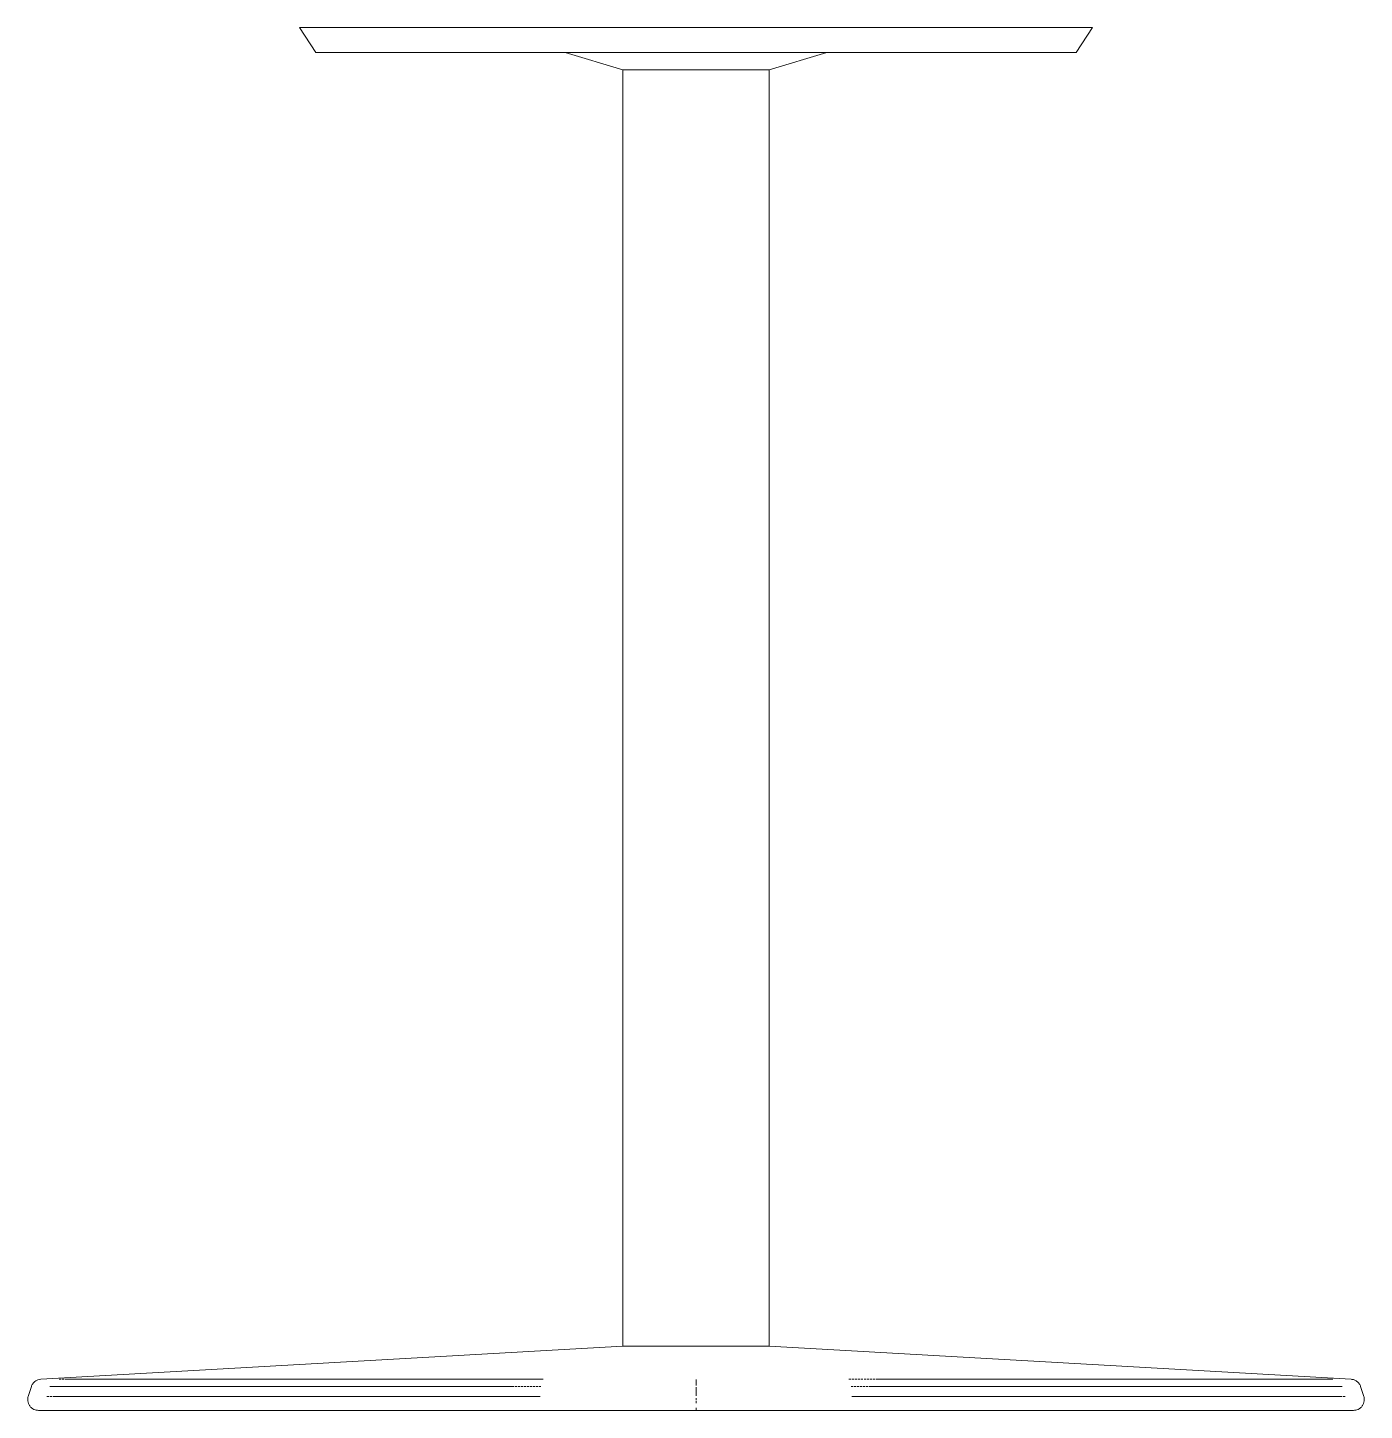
# Model space of a CAD drawing. Header units: millimetres. Extents: x 2373 to 7923, y 1512 to 7166.
# Drawn here: x 3832 to 4674, y 4815 to 5687 of the extents above; entities that cross this region are included whole.
import ezdxf

# ---------------------------------------------------------------- set-up
doc = ezdxf.new("R2010")
doc.units = ezdxf.units.MM
doc.linetypes.add('HIDDEN', pattern=[1.905, 1.27, -0.635])

msp = doc.modelspace()

# ---------------------------------------------------------------- linework, layer by layer
at = {"color": 7, "linetype": 'Continuous', "lineweight": 15}
for p, q in [((4003.25, 5686.91), (4013.55, 5671.32)), ((4003.25, 5686.91), (4503.23, 5686.91)), ((4492.93, 5671.32), (4503.23, 5686.91)), ((4013.55, 5671.32), (4492.93, 5671.32)), ((4170.82, 5671.32), (4207.09, 5660.34)), ((4299.39, 5660.34), (4335.65, 5671.32)), ((4207.09, 5660.34), (4207.09, 4855.92)), ((4207.09, 5660.34), (4299.39, 5660.34)), ((4299.39, 4855.92), (4299.39, 5660.34)), ((4207.09, 4855.92), (3840.35, 4835.09)), ((4207.09, 4855.92), (4299.39, 4855.92)), ((4666.12, 4835.09), (4299.39, 4855.92)), ((3832.35, 4824.29), (3834.32, 4830.42)), ((4674.12, 4824.29), (4672.15, 4830.42))]:
    msp.add_line(p, q, dxfattribs=at)
at = {"color": 8, "linetype": 'Continuous', "lineweight": 15}
msp.add_line((4253.24, 4830.14), (4253.24, 4824.57), dxfattribs=at)
at = {"color": 7, "linetype": 'HIDDEN', "lineweight": 0}
msp.add_line((4253.24, 4824.57), (4253.24, 4830.14), dxfattribs=at)
at = {"color": 7, "linetype": 'Continuous', "lineweight": 15}
for points, knots in [([(3840.4, 4835.09), (3839.74, 4835), (3838.39, 4834.82), (3836.57, 4833.78), (3835.1, 4832.3), (3834.58, 4831.04), (3834.32, 4830.42)], [0, 0, 0, 0, 0.243997, 0.499728, 0.755606, 1, 1, 1, 1]), ([(4672.15, 4830.42), (4671.9, 4831.04), (4671.37, 4832.3), (4669.9, 4833.78), (4668.09, 4834.82), (4666.73, 4835), (4666.07, 4835.09)], [0, 0, 0, 0, 0.244394, 0.500273, 0.756003, 1, 1, 1, 1]), ([(3832.37, 4824.36), (3832.25, 4823.89), (3831.99, 4822.92), (3832.02, 4821.34), (3832.43, 4819.73), (3833.26, 4818.22), (3834.44, 4816.97), (3835.85, 4816.09), (3837.35, 4815.57), (3838.35, 4815.52), (3838.83, 4815.49)], [0, 0, 0, 0, 0.112554, 0.23513, 0.365446, 0.500008, 0.634568, 0.764881, 0.887452, 1, 1, 1, 1]), ([(4667.64, 4815.49), (4668.12, 4815.52), (4669.13, 4815.57), (4670.62, 4816.09), (4672.03, 4816.97), (4673.21, 4818.22), (4674.04, 4819.73), (4674.45, 4821.34), (4674.48, 4822.92), (4674.23, 4823.89), (4674.1, 4824.36)], [0, 0, 0, 0, 0.112548, 0.235118, 0.365431, 0.499992, 0.634553, 0.76487, 0.887446, 1, 1, 1, 1]), ([(3838.76, 4815.49), (3838.87, 4815.49), (3839.08, 4815.49), (3840.84, 4815.49), (3843.71, 4815.49), (3847.83, 4815.49), (3853.19, 4815.49), (3859.79, 4815.49), (3866.85, 4815.49), (3873.89, 4815.49), (3880.63, 4815.49), (3888.05, 4815.49), (3896.18, 4815.49), (3904.32, 4815.49), (3912.23, 4815.49), (3919.75, 4815.49), (3927.48, 4815.49), (3935.33, 4815.49), (3943.35, 4815.49), (3951.58, 4815.49), (3960.11, 4815.49), (3968.9, 4815.49), (3977.94, 4815.49), (3987.07, 4815.49), (3996.1, 4815.49), (4005.47, 4815.49), (4015.5, 4815.49), (4024.43, 4815.49), (4031.65, 4815.49), (4036.92, 4815.49), (4042.25, 4815.49), (4047.62, 4815.49), (4053.04, 4815.49), (4058.52, 4815.49), (4064.25, 4815.49), (4070.25, 4815.49), (4076.76, 4815.49), (4083.64, 4815.49), (4090.9, 4815.49), (4099.63, 4815.49), (4109.79, 4815.49), (4121.25, 4815.49), (4132.6, 4815.49), (4143.84, 4815.49), (4155.13, 4815.49), (4166.51, 4815.49), (4177.55, 4815.49), (4190.05, 4815.49), (4204.06, 4815.49), (4220.21, 4815.49), (4236.63, 4815.49), (4247.7, 4815.49), (4253.24, 4815.49)], [0, 0, 0, 0, 0.032796, 0.066014, 0.100392, 0.134852, 0.169359, 0.204552, 0.239963, 0.26433, 0.288673, 0.313688, 0.339354, 0.36503, 0.385047, 0.404978, 0.424621, 0.443754, 0.462374, 0.481151, 0.499964, 0.518778, 0.537603, 0.556421, 0.574311, 0.591269, 0.610879, 0.63137, 0.64091, 0.650452, 0.659999, 0.669542, 0.679084, 0.688629, 0.698261, 0.7089, 0.719556, 0.731554, 0.743802, 0.756052, 0.775111, 0.793966, 0.812043, 0.830015, 0.847845, 0.865793, 0.883795, 0.899728, 0.924212, 0.948991, 0.974502, 1, 1, 1, 1]), ([(4253.24, 4815.49), (4255.84, 4815.49), (4261.05, 4815.49), (4268.86, 4815.49), (4276.67, 4815.49), (4284.32, 4815.49), (4291.26, 4815.49), (4296.72, 4815.49), (4301.35, 4815.49), (4306.02, 4815.49), (4311.53, 4815.49), (4317.37, 4815.49), (4323.19, 4815.49), (4328.78, 4815.49), (4334.13, 4815.49), (4340.99, 4815.49), (4349.56, 4815.49), (4359.83, 4815.49), (4369.41, 4815.49), (4378.27, 4815.49), (4386.95, 4815.49), (4396.04, 4815.49), (4406.1, 4815.49), (4416.49, 4815.49), (4426.83, 4815.49), (4436.92, 4815.49), (4447.17, 4815.49), (4457.95, 4815.49), (4468.96, 4815.49), (4478.48, 4815.49), (4486.51, 4815.49), (4493.05, 4815.49), (4499.34, 4815.49), (4505.39, 4815.49), (4511.43, 4815.49), (4518.93, 4815.49), (4527.64, 4815.49), (4537.22, 4815.49), (4545.02, 4815.49), (4553.61, 4815.49), (4562, 4815.49), (4571.1, 4815.49), (4578.67, 4815.49), (4585.93, 4815.49), (4593.18, 4815.49), (4600.11, 4815.49), (4606.46, 4815.49), (4612.17, 4815.49), (4617.57, 4815.49), (4622.43, 4815.49), (4626.82, 4815.49), (4630.78, 4815.49), (4634.55, 4815.49), (4638.96, 4815.49), (4643.55, 4815.49), (4648.15, 4815.49), (4652.3, 4815.49), (4656.15, 4815.49), (4659.57, 4815.49), (4662.15, 4815.49), (4664, 4815.49), (4665.33, 4815.49), (4666.37, 4815.49), (4667.13, 4815.49), (4667.62, 4815.49), (4667.68, 4815.49), (4667.71, 4815.49)], [0, 0, 0, 0, 0.012001, 0.024, 0.036002, 0.04801, 0.05933, 0.068123, 0.073301, 0.080762, 0.089832, 0.0989, 0.107967, 0.117037, 0.125067, 0.133039, 0.149308, 0.165577, 0.181845, 0.195105, 0.208295, 0.223912, 0.239548, 0.257883, 0.275662, 0.291736, 0.309406, 0.328667, 0.348377, 0.368234, 0.380551, 0.392867, 0.404901, 0.416328, 0.427751, 0.440241, 0.460797, 0.480573, 0.500005, 0.51086, 0.536995, 0.556887, 0.575067, 0.592319, 0.611857, 0.632149, 0.649381, 0.666612, 0.68349, 0.700369, 0.714747, 0.729117, 0.743486, 0.757862, 0.782335, 0.803321, 0.824194, 0.848619, 0.873149, 0.896873, 0.914919, 0.930993, 0.947594, 0.964982, 0.982472, 1, 1, 1, 1])]:
    msp.add_open_spline(points, degree=3, knots=knots, dxfattribs=at)
at = {"color": 8, "linetype": 'Continuous', "lineweight": 15}
for points, knots in [([(3846, 4830.42), (3847.5, 4830.42), (3850.87, 4830.42), (3857.64, 4830.42), (3866, 4830.42), (3875.61, 4830.42), (3886.4, 4830.42), (3898.34, 4830.42), (3911.4, 4830.42), (3925.54, 4830.42), (3940.71, 4830.42), (3956.86, 4830.42), (3973.95, 4830.42), (3991.91, 4830.42), (4010.69, 4830.42), (4030.24, 4830.42), (4050.49, 4830.42), (4071.38, 4830.42), (4092.84, 4830.42), (4114.79, 4830.42), (4129.77, 4830.42), (4137.27, 4830.42)], [0, 0, 0, 0, 0.042553, 0.095745, 0.148936, 0.202128, 0.255319, 0.308511, 0.361702, 0.414894, 0.468085, 0.521277, 0.574468, 0.62766, 0.680851, 0.734043, 0.787234, 0.840426, 0.893617, 0.946809, 1, 1, 1, 1]), ([(4156.88, 4835.09), (4150.88, 4835.09), (4137.38, 4835.09), (4116.8, 4835.09), (4095.15, 4835.09), (4074, 4835.09), (4053.41, 4835.09), (4033.45, 4835.09), (4014.19, 4835.09), (3995.67, 4835.09), (3977.97, 4835.09), (3961.13, 4835.09), (3945.21, 4835.09), (3930.26, 4835.09), (3916.33, 4835.09), (3903.45, 4835.09), (3891.68, 4835.09), (3881.04, 4835.09), (3871.6, 4835.09), (3863.26, 4835.09), (3858.75, 4835.09), (3856.49, 4835.09)], [0, 0, 0, 0, 0.042553, 0.095745, 0.148936, 0.202128, 0.255319, 0.308511, 0.361702, 0.414894, 0.468085, 0.521277, 0.574468, 0.62766, 0.680851, 0.734043, 0.787234, 0.840426, 0.893617, 0.946809, 1, 1, 1, 1]), ([(4253.24, 4831.23), (4253.24, 4831.56), (4253.24, 4832.53), (4253.24, 4833.23), (4253.24, 4833.69)], [0, 0, 0, 0, 0.340785, 1, 1, 1, 1]), ([(4660.43, 4830.42), (4659.5, 4830.42), (4656.8, 4830.42), (4650.95, 4830.42), (4643.27, 4830.42), (4634.7, 4830.42), (4625.49, 4830.42), (4615.25, 4830.42), (4604, 4830.42), (4591.77, 4830.42), (4578.6, 4830.42), (4564.52, 4830.42), (4549.59, 4830.42), (4533.86, 4830.42), (4517.41, 4830.42), (4500.3, 4830.42), (4482.6, 4830.42), (4464.4, 4830.42), (4445.77, 4830.42), (4426.8, 4830.42), (4406.66, 4830.42), (4385.42, 4830.42), (4370.39, 4830.42), (4362.92, 4830.42)], [0, 0, 0, 0, 0.027412, 0.079406, 0.132094, 0.178711, 0.225752, 0.273165, 0.32089, 0.36887, 0.417041, 0.465341, 0.513706, 0.562071, 0.610371, 0.658543, 0.706522, 0.754247, 0.80166, 0.848701, 0.895318, 0.948006, 1, 1, 1, 1]), ([(4654.61, 4835.09), (4653.13, 4835.09), (4649.8, 4835.09), (4643.13, 4835.09), (4634.9, 4835.09), (4625.43, 4835.09), (4614.79, 4835.09), (4603.02, 4835.09), (4590.15, 4835.09), (4576.21, 4835.09), (4561.26, 4835.09), (4545.34, 4835.09), (4528.5, 4835.09), (4510.8, 4835.09), (4492.29, 4835.09), (4473.02, 4835.09), (4453.06, 4835.09), (4432.48, 4835.09), (4411.32, 4835.09), (4389.69, 4835.09), (4374.92, 4835.09), (4367.54, 4835.09)], [0, 0, 0, 0, 0.042553, 0.095745, 0.148936, 0.202128, 0.255319, 0.308511, 0.361702, 0.414894, 0.468085, 0.521277, 0.574468, 0.62766, 0.680851, 0.734043, 0.787234, 0.840426, 0.893617, 0.946809, 1, 1, 1, 1]), ([(4155.01, 4824.29), (4148.89, 4824.29), (4135.14, 4824.29), (4114.16, 4824.29), (4092.08, 4824.29), (4070.52, 4824.29), (4049.54, 4824.29), (4029.19, 4824.29), (4009.55, 4824.29), (3990.68, 4824.29), (3972.63, 4824.29), (3955.47, 4824.29), (3939.24, 4824.29), (3924, 4824.29), (3909.8, 4824.29), (3896.67, 4824.29), (3884.67, 4824.29), (3873.83, 4824.29), (3864.2, 4824.29), (3855.7, 4824.29), (3851.1, 4824.29), (3848.8, 4824.29)], [0, 0, 0, 0, 0.042553, 0.095745, 0.148936, 0.202128, 0.255319, 0.308511, 0.361702, 0.414894, 0.468085, 0.521277, 0.574468, 0.62766, 0.680851, 0.734043, 0.787234, 0.840426, 0.893617, 0.946809, 1, 1, 1, 1]), ([(4351.45, 4824.29), (4355.46, 4824.29), (4367.06, 4824.29), (4386.02, 4824.29), (4407.39, 4824.29), (4427.62, 4824.29), (4446.68, 4824.29), (4465.39, 4824.29), (4483.68, 4824.29), (4501.46, 4824.29), (4518.65, 4824.29), (4535.18, 4824.29), (4550.98, 4824.29), (4565.98, 4824.29), (4580.13, 4824.29), (4593.36, 4824.29), (4605.65, 4824.29), (4616.95, 4824.29), (4627.24, 4824.29), (4636.5, 4824.29), (4645.08, 4824.29), (4652.92, 4824.29), (4657.28, 4824.29), (4659.44, 4824.29)], [0, 0, 0, 0, 0.027372, 0.079368, 0.132058, 0.178677, 0.22572, 0.273135, 0.320862, 0.368844, 0.417017, 0.465319, 0.513686, 0.562053, 0.610355, 0.658528, 0.70651, 0.754237, 0.801652, 0.848695, 0.895313, 0.948004, 1, 1, 1, 1]), ([(4253.24, 4815.6), (4253.24, 4815.61), (4253.24, 4815.67), (4253.24, 4816.1), (4253.24, 4816.71), (4253.24, 4817.03)], [0, 0, 0, 0, 0.105577, 0.539401, 1, 1, 1, 1])]:
    msp.add_open_spline(points, degree=3, knots=knots, dxfattribs=at)
at = {"color": 7, "linetype": 'HIDDEN', "lineweight": 0}
for points, knots in [([(4155.47, 4830.42), (4149.38, 4830.42), (4135.69, 4830.42), (4114.81, 4830.42), (4092.84, 4830.42), (4071.38, 4830.42), (4050.49, 4830.42), (4030.24, 4830.42), (4010.69, 4830.42), (3991.91, 4830.42), (3973.95, 4830.42), (3956.86, 4830.42), (3940.71, 4830.42), (3925.54, 4830.42), (3911.4, 4830.42), (3898.34, 4830.42), (3886.4, 4830.42), (3875.6, 4830.42), (3866.02, 4830.42), (3857.56, 4830.42), (3852.98, 4830.42), (3850.69, 4830.42)], [0, 0, 0, 0, 0.042553, 0.095745, 0.148936, 0.202128, 0.255319, 0.308511, 0.361702, 0.414894, 0.468085, 0.521277, 0.574468, 0.62766, 0.680851, 0.734043, 0.787234, 0.840426, 0.893617, 0.946809, 1, 1, 1, 1]), ([(3851.86, 4835.09), (3853.34, 4835.09), (3856.67, 4835.09), (3863.34, 4835.09), (3871.57, 4835.09), (3881.05, 4835.09), (3891.68, 4835.09), (3903.45, 4835.09), (3916.33, 4835.09), (3930.26, 4835.09), (3945.21, 4835.09), (3961.13, 4835.09), (3977.97, 4835.09), (3995.67, 4835.09), (4014.19, 4835.09), (4033.45, 4835.09), (4053.41, 4835.09), (4074, 4835.09), (4095.15, 4835.09), (4116.78, 4835.09), (4131.55, 4835.09), (4138.94, 4835.09)], [0, 0, 0, 0, 0.0425532, 0.0957447, 0.1489362, 0.2021277, 0.2553191, 0.3085106, 0.3617021, 0.4148936, 0.4680851, 0.5212766, 0.5744681, 0.6276596, 0.6808511, 0.7340426, 0.787234, 0.8404255, 0.893617, 0.9468085, 1, 1, 1, 1]), ([(4253.24, 4834.9), (4253.24, 4834.85), (4253.24, 4834.69), (4253.24, 4834.09), (4253.24, 4833.69)], [0, 0, 0, 0, 0.340769, 1, 1, 1, 1]), ([(4349.6, 4835.09), (4355.59, 4835.09), (4369.09, 4835.09), (4389.67, 4835.09), (4411.32, 4835.09), (4432.47, 4835.09), (4453.06, 4835.09), (4473.02, 4835.09), (4492.29, 4835.09), (4510.8, 4835.09), (4528.5, 4835.09), (4545.34, 4835.09), (4561.26, 4835.09), (4576.21, 4835.09), (4590.14, 4835.09), (4603.02, 4835.09), (4614.79, 4835.09), (4625.43, 4835.09), (4634.88, 4835.09), (4643.21, 4835.09), (4647.73, 4835.09), (4649.98, 4835.09)], [0, 0, 0, 0, 0.042553, 0.095745, 0.148936, 0.202128, 0.255319, 0.308511, 0.361702, 0.414894, 0.468085, 0.521277, 0.574468, 0.62766, 0.680851, 0.734043, 0.787234, 0.840426, 0.893617, 0.946809, 1, 1, 1, 1]), ([(4350.99, 4830.42), (4354.98, 4830.42), (4366.53, 4830.42), (4385.4, 4830.42), (4406.67, 4830.42), (4426.8, 4830.42), (4445.77, 4830.42), (4464.4, 4830.42), (4482.6, 4830.42), (4500.3, 4830.42), (4517.41, 4830.42), (4533.86, 4830.42), (4549.59, 4830.42), (4564.52, 4830.42), (4578.6, 4830.42), (4591.77, 4830.42), (4604, 4830.42), (4615.25, 4830.42), (4625.49, 4830.42), (4634.7, 4830.42), (4643.24, 4830.42), (4651.04, 4830.42), (4655.38, 4830.42), (4657.54, 4830.42)], [0, 0, 0, 0, 0.027379, 0.079375, 0.132065, 0.178683, 0.225726, 0.27314, 0.320867, 0.368848, 0.417021, 0.465323, 0.513689, 0.562056, 0.610358, 0.658531, 0.706512, 0.754239, 0.801653, 0.848696, 0.895314, 0.948004, 1, 1, 1, 1]), ([(3844.08, 4824.29), (3845.59, 4824.29), (3848.98, 4824.29), (3855.78, 4824.29), (3864.18, 4824.29), (3873.83, 4824.29), (3884.67, 4824.29), (3896.67, 4824.29), (3909.8, 4824.29), (3924, 4824.29), (3939.24, 4824.29), (3955.47, 4824.29), (3972.63, 4824.29), (3990.68, 4824.29), (4009.55, 4824.29), (4029.19, 4824.29), (4049.54, 4824.29), (4070.52, 4824.29), (4092.09, 4824.29), (4114.14, 4824.29), (4129.19, 4824.29), (4136.72, 4824.29)], [0, 0, 0, 0, 0.042553, 0.095745, 0.148936, 0.202128, 0.255319, 0.308511, 0.361702, 0.414894, 0.468085, 0.521277, 0.574468, 0.62766, 0.680851, 0.734043, 0.787234, 0.840426, 0.893617, 0.946809, 1, 1, 1, 1]), ([(4253.24, 4823.27), (4253.24, 4823.14), (4253.24, 4822.52), (4253.24, 4821.3), (4253.24, 4820.28), (4253.24, 4819.75)], [0, 0, 0, 0, 0.105566, 0.539394, 1, 1, 1, 1]), ([(4662.34, 4824.29), (4661.41, 4824.29), (4658.7, 4824.29), (4652.82, 4824.29), (4645.1, 4824.29), (4636.49, 4824.29), (4627.24, 4824.29), (4616.95, 4824.29), (4605.65, 4824.29), (4593.36, 4824.29), (4580.13, 4824.29), (4565.98, 4824.29), (4550.98, 4824.29), (4535.18, 4824.29), (4518.65, 4824.29), (4501.46, 4824.29), (4483.68, 4824.29), (4465.39, 4824.29), (4446.68, 4824.29), (4427.62, 4824.29), (4407.38, 4824.29), (4386.04, 4824.29), (4370.94, 4824.29), (4363.44, 4824.29)], [0, 0, 0, 0, 0.027372, 0.079369, 0.132059, 0.178677, 0.225721, 0.273135, 0.320863, 0.368844, 0.417017, 0.465319, 0.513686, 0.562053, 0.610355, 0.658529, 0.70651, 0.754237, 0.801652, 0.848695, 0.895314, 0.948004, 1, 1, 1, 1])]:
    msp.add_open_spline(points, degree=3, knots=knots, dxfattribs=at)

doc.saveas('drawing.dxf')
